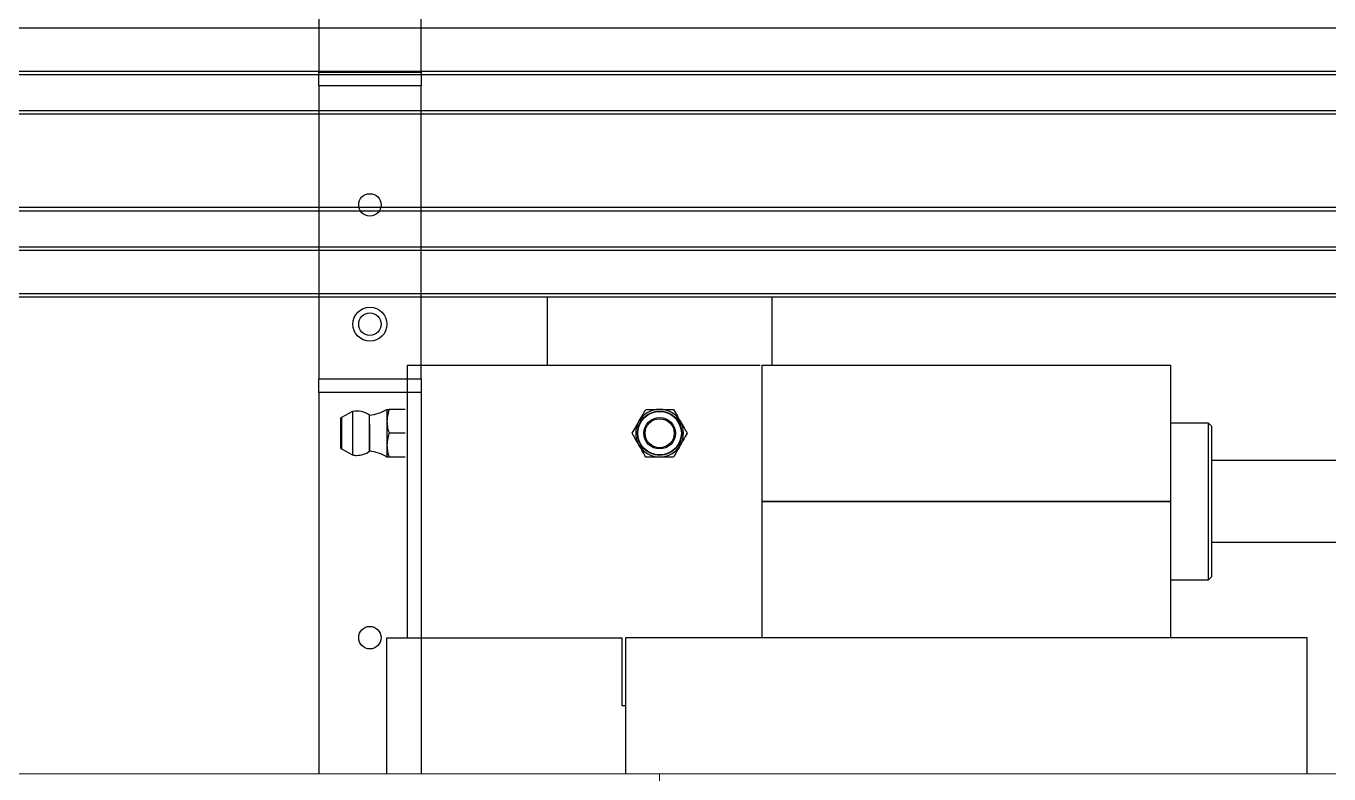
# Model space of a CAD drawing. Extents: x 500 to 100500, y -14500 to 21140.
# Drawn here: x 13707.8 to 13898.9, y -7259 to -7149.3 of the extents above; entities that cross this region are included whole.
import ezdxf

# ---------------------------------------------------------------- set-up
doc = ezdxf.new("R2010")
doc.units = 0
doc.linetypes.add('SLD-Solid', pattern=[0])
doc.layers.get('0').update_dxf_attribs({"linetype": 'CONTINUOUS'})
doc.layers.add('M06SMMF-001B', color=7, linetype='CONTINUOUS')
doc.layers.add('MODEL', color=7, linetype='SLD-Solid', lineweight=15)

# ---------------------------------------------------------------- blocks, each defined once
blk = doc.blocks.new('KCA$C73b08295')
at = {"layer": 'MODEL', "color": 1}
for p, q in [((120, 310), (207.5, 310)), ((207.5, 310), (217.5, 310)), ((217.5, 310), (217.5, 285)), ((227.5, 310), (217.5, 310)), ((707.5, 310), (227.5, 310))]:
    blk.add_line(p, q, dxfattribs=at)
blk = doc.blocks.new('LP F')
at = {"color": 2}
for p, q in [((14137.57, -93722.54), (14570.07, -93722.54)), ((14137.57, -93728.89), (14570.07, -93728.89)), ((14137.57, -93729.39), (14570.07, -93729.39)), ((14137.57, -93734.69), (14570.07, -93734.69)), ((14137.57, -93735.19), (14570.07, -93735.19)), ((14137.57, -93748.89), (14537.67, -93748.89)), ((14137.57, -93749.39), (14537.67, -93749.39)), ((14137.57, -93754.69), (14537.67, -93754.69)), ((14137.57, -93755.19), (14537.67, -93755.19)), ((14137.57, -93761.54), (14537.67, -93761.54)), ((14137.57, -93762.04), (14537.67, -93762.04)), ((14328.57, -93762.04), (14328.57, -93772.04)), ((14328.57, -93762.04), (14328.57, -93772.04)), ((14361.57, -93772.04), (14361.57, -93762.04)), ((14361.57, -93772.04), (14361.57, -93762.04)), ((14308.07, -93812.04), (14308.07, -93772.04)), ((14308.07, -93772.04), (14359.84, -93772.04)), ((14308.07, -93812.04), (14308.07, -93772.04)), ((14308.07, -93772.04), (14359.84, -93772.04)), ((14360.07, -93772.04), (14360.07, -93792.04)), ((14360.07, -93772.04), (14420.07, -93772.04)), ((14420.07, -93792.04), (14420.07, -93772.04)), ((14300.02, -93778.84), (14298.38, -93779.73)), ((14300.02, -93778.84), (14298.38, -93779.73)), ((14300.02, -93778.84), (14300.02, -93780.44)), ((14305.07, -93778.54), (14305.07, -93780.29)), ((14307.76, -93778.54), (14305.39, -93778.54)), ((14298.27, -93779.9), (14298.27, -93780.97)), ((14298.27, -93780.97), (14298.27, -93784.17)), ((14298.38, -93780.88), (14298.38, -93779.73)), ((14298.38, -93779.73), (14298.38, -93784.34)), ((14300.02, -93780.44), (14300.02, -93785.23)), ((14302.5, -93784.69), (14302.5, -93779.39)), ((14302.5, -93780.71), (14302.5, -93784.69)), ((14305.07, -93780.29), (14305.07, -93783.79)), ((14425.57, -93780.54), (14420.07, -93780.54)), ((14426.07, -93781.04), (14425.57, -93780.54)), ((14425.57, -93803.54), (14425.57, -93780.54)), ((14426.07, -93803.04), (14426.07, -93781.04)), ((14307.76, -93782.04), (14305.39, -93782.04)), ((14298.38, -93784.34), (14300.02, -93785.23)), ((14298.38, -93784.34), (14300.02, -93785.23)), ((14305.07, -93783.79), (14305.07, -93785.54)), ((14307.76, -93785.54), (14305.39, -93785.54)), ((14570.07, -93786.04), (14426.07, -93786.04)), ((14360.07, -93792.04), (14360.07, -93812.04)), ((14360.07, -93792.04), (14420.07, -93792.04)), ((14368.86, -93792.04), (14360.07, -93792.04)), ((14420.07, -93792.04), (14368.86, -93792.04)), ((14420.07, -93812.04), (14420.07, -93792.04)), ((14426.07, -93798.04), (14570.07, -93798.04)), ((14420.07, -93803.54), (14425.57, -93803.54)), ((14425.57, -93803.54), (14426.07, -93803.04)), ((14305.07, -93832.04), (14305.07, -93812.04)), ((14305.07, -93812.04), (14310.07, -93812.04)), ((14310.07, -93812.04), (14310.07, -93832.04)), ((14310.07, -93812.04), (14339.57, -93812.04)), ((14339.57, -93822.04), (14339.57, -93812.04)), ((14340.07, -93812.04), (14340.07, -93832.04)), ((14354.72, -93812.04), (14340.07, -93812.04)), ((14440.07, -93812.04), (14354.72, -93812.04)), ((14440.07, -93832.04), (14440.07, -93812.04)), ((14340.07, -93822.04), (14339.57, -93822.04))]:
    blk.add_line(p, q, dxfattribs=at)
for radius in [3.25, 3.19, 2.31, 2.13]:
    blk.add_circle((14345.07, -93782.04), radius, dxfattribs=at)
for centre, radius, start, end in [((14300.62, -93782.04), 3.25, 54.6254, 100.6387), ((14301.95, -93773.41), 6, 275.227, 301.3313), ((14345.07, -93782.04), 3.5, 90, 150), ((14345.07, -93782.04), 3.5, 30, 90), ((14298.47, -93779.9), 0.2, 118.4128, 180), ((14345.07, -93782.04), 3.5, 150, 210), ((14345.07, -93782.04), 3.5, 330, 30), ((14298.47, -93784.17), 0.2, 180, 241.5872), ((14300.62, -93782.04), 3.25, 270, 305.3746), ((14301.95, -93790.66), 6, 58.6687, 84.773), ((14345.07, -93782.04), 3.5, 210, 270), ((14345.07, -93782.04), 3.5, 270, 330), ((14300.62, -93782.04), 3.25, 259.3613, 270)]:
    blk.add_arc(centre, radius, start, end, dxfattribs=at)
for points, knots in [([(14305.39, -93778.54), (14305.28, -93778.87), (14305.11, -93779.44), (14305.08, -93780.04), (14305.07, -93780.29)], [0, 0, 0, 0, 0.581952, 1, 1, 1, 1]), ([(14305.07, -93778.54), (14305.09, -93778.54), (14305.13, -93778.54), (14305.3, -93778.54), (14305.39, -93778.54)], [0, 0, 0, 0, 0.535251, 1, 1, 1, 1]), ([(14305.39, -93778.54), (14305.28, -93778.87), (14305.11, -93779.44), (14305.08, -93780.04), (14305.07, -93780.29)], [0, 0, 0, 0, 0.581952, 1, 1, 1, 1]), ([(14305.07, -93778.54), (14305.09, -93778.54), (14305.13, -93778.54), (14305.3, -93778.54), (14305.39, -93778.54)], [0, 0, 0, 0, 0.535251, 1, 1, 1, 1]), ([(14342.04, -93780.29), (14342.22, -93779.97), (14342.57, -93779.38), (14342.9, -93778.8), (14343.05, -93778.54)], [0, 0, 0, 0, 0.535251, 1, 1, 1, 1]), ([(14342.04, -93780.29), (14342.22, -93779.97), (14342.57, -93779.38), (14342.9, -93778.8), (14343.05, -93778.54)], [0, 0, 0, 0, 0.535251, 1, 1, 1, 1]), ([(14343.05, -93778.54), (14343.44, -93778.54), (14344.1, -93778.54), (14344.79, -93778.54), (14345.07, -93778.54)], [0, 0, 0, 0, 0.581952, 1, 1, 1, 1]), ([(14343.05, -93778.54), (14343.44, -93778.54), (14344.1, -93778.54), (14344.79, -93778.54), (14345.07, -93778.54)], [0, 0, 0, 0, 0.581952, 1, 1, 1, 1]), ([(14345.07, -93778.54), (14345.44, -93778.54), (14346.12, -93778.54), (14346.79, -93778.54), (14347.09, -93778.54)], [0, 0, 0, 0, 0.535251, 1, 1, 1, 1]), ([(14345.07, -93778.54), (14345.44, -93778.54), (14346.12, -93778.54), (14346.79, -93778.54), (14347.09, -93778.54)], [0, 0, 0, 0, 0.535251, 1, 1, 1, 1]), ([(14347.09, -93778.54), (14347.29, -93778.87), (14347.62, -93779.44), (14347.96, -93780.04), (14348.1, -93780.29)], [0, 0, 0, 0, 0.581952, 1, 1, 1, 1]), ([(14347.09, -93778.54), (14347.29, -93778.87), (14347.62, -93779.44), (14347.96, -93780.04), (14348.1, -93780.29)], [0, 0, 0, 0, 0.581952, 1, 1, 1, 1]), ([(14305.07, -93780.29), (14305.09, -93780.6), (14305.13, -93781.2), (14305.3, -93781.77), (14305.39, -93782.04)], [0, 0, 0, 0, 0.535251, 1, 1, 1, 1]), ([(14305.07, -93780.29), (14305.09, -93780.6), (14305.13, -93781.2), (14305.3, -93781.77), (14305.39, -93782.04)], [0, 0, 0, 0, 0.535251, 1, 1, 1, 1]), ([(14341.03, -93782.04), (14341.22, -93781.7), (14341.56, -93781.13), (14341.9, -93780.53), (14342.04, -93780.29)], [0, 0, 0, 0, 0.581952, 1, 1, 1, 1]), ([(14341.03, -93782.04), (14341.22, -93781.7), (14341.56, -93781.13), (14341.9, -93780.53), (14342.04, -93780.29)], [0, 0, 0, 0, 0.581952, 1, 1, 1, 1]), ([(14348.1, -93780.29), (14348.29, -93780.6), (14348.63, -93781.2), (14348.96, -93781.77), (14349.11, -93782.04)], [0, 0, 0, 0, 0.535251, 1, 1, 1, 1]), ([(14348.1, -93780.29), (14348.29, -93780.6), (14348.63, -93781.2), (14348.96, -93781.77), (14349.11, -93782.04)], [0, 0, 0, 0, 0.535251, 1, 1, 1, 1]), ([(14305.39, -93782.04), (14305.28, -93782.37), (14305.11, -93782.94), (14305.08, -93783.54), (14305.07, -93783.79)], [0, 0, 0, 0, 0.581952, 1, 1, 1, 1]), ([(14305.39, -93782.04), (14305.28, -93782.37), (14305.11, -93782.94), (14305.08, -93783.54), (14305.07, -93783.79)], [0, 0, 0, 0, 0.581952, 1, 1, 1, 1]), ([(14342.04, -93783.79), (14341.86, -93783.47), (14341.52, -93782.88), (14341.19, -93782.3), (14341.03, -93782.04)], [0, 0, 0, 0, 0.535251, 1, 1, 1, 1]), ([(14342.04, -93783.79), (14341.86, -93783.47), (14341.52, -93782.88), (14341.19, -93782.3), (14341.03, -93782.04)], [0, 0, 0, 0, 0.535251, 1, 1, 1, 1]), ([(14349.11, -93782.04), (14348.92, -93782.37), (14348.59, -93782.94), (14348.25, -93783.54), (14348.1, -93783.79)], [0, 0, 0, 0, 0.581952, 1, 1, 1, 1]), ([(14349.11, -93782.04), (14348.92, -93782.37), (14348.59, -93782.94), (14348.25, -93783.54), (14348.1, -93783.79)], [0, 0, 0, 0, 0.581952, 1, 1, 1, 1]), ([(14305.07, -93783.79), (14305.09, -93784.1), (14305.13, -93784.7), (14305.3, -93785.27), (14305.39, -93785.54)], [0, 0, 0, 0, 0.535251, 1, 1, 1, 1]), ([(14305.07, -93783.79), (14305.09, -93784.1), (14305.13, -93784.7), (14305.3, -93785.27), (14305.39, -93785.54)], [0, 0, 0, 0, 0.535251, 1, 1, 1, 1]), ([(14343.05, -93785.54), (14342.86, -93785.2), (14342.53, -93784.63), (14342.18, -93784.03), (14342.04, -93783.79)], [0, 0, 0, 0, 0.581952, 1, 1, 1, 1]), ([(14343.05, -93785.54), (14342.86, -93785.2), (14342.53, -93784.63), (14342.18, -93784.03), (14342.04, -93783.79)], [0, 0, 0, 0, 0.581952, 1, 1, 1, 1]), ([(14348.1, -93783.79), (14347.92, -93784.1), (14347.58, -93784.7), (14347.25, -93785.27), (14347.09, -93785.54)], [0, 0, 0, 0, 0.535251, 1, 1, 1, 1]), ([(14348.1, -93783.79), (14347.92, -93784.1), (14347.58, -93784.7), (14347.25, -93785.27), (14347.09, -93785.54)], [0, 0, 0, 0, 0.535251, 1, 1, 1, 1]), ([(14305.39, -93785.54), (14305.28, -93785.54), (14305.11, -93785.54), (14305.08, -93785.54), (14305.07, -93785.54)], [0, 0, 0, 0, 0.581952, 1, 1, 1, 1]), ([(14305.39, -93785.54), (14305.28, -93785.54), (14305.11, -93785.54), (14305.08, -93785.54), (14305.07, -93785.54)], [0, 0, 0, 0, 0.581952, 1, 1, 1, 1]), ([(14345.07, -93785.54), (14344.71, -93785.54), (14344.02, -93785.54), (14343.36, -93785.54), (14343.05, -93785.54)], [0, 0, 0, 0, 0.535251, 1, 1, 1, 1]), ([(14345.07, -93785.54), (14344.71, -93785.54), (14344.02, -93785.54), (14343.36, -93785.54), (14343.05, -93785.54)], [0, 0, 0, 0, 0.535251, 1, 1, 1, 1]), ([(14347.09, -93785.54), (14346.71, -93785.54), (14346.04, -93785.54), (14345.36, -93785.54), (14345.07, -93785.54)], [0, 0, 0, 0, 0.581952, 1, 1, 1, 1]), ([(14347.09, -93785.54), (14346.71, -93785.54), (14346.04, -93785.54), (14345.36, -93785.54), (14345.07, -93785.54)], [0, 0, 0, 0, 0.581952, 1, 1, 1, 1])]:
    blk.add_open_spline(points, degree=3, knots=knots, dxfattribs=at)
blk = doc.blocks.new('SP F')
at = {"color": 3}
for p, q in [((14857.12, -97618.31), (14857.12, -97626.31)), ((14872.12, -97626.31), (14872.12, -97618.31)), ((14857.12, -97628.31), (14857.12, -97626.31)), ((14857.12, -97626.31), (14872.12, -97626.31)), ((14872.12, -97626.31), (14872.12, -97628.31)), ((14872.12, -97628.31), (14857.12, -97628.31)), ((14857.12, -97628.31), (14857.12, -97671.31)), ((14872.12, -97671.31), (14872.12, -97628.31)), ((14857.12, -97671.31), (14872.12, -97671.31)), ((14857.12, -97673.31), (14857.12, -97671.31)), ((14872.12, -97671.31), (14872.12, -97673.31)), ((14872.12, -97673.31), (14857.12, -97673.31)), ((14857.12, -97673.31), (14857.12, -97729.31)), ((14872.12, -97673.31), (14872.12, -97729.31))]:
    blk.add_line(p, q, dxfattribs=at)
for centre, radius in [((14864.62, -97645.81), 1.65), ((14864.62, -97663.31), 2.5), ((14864.62, -97663.31), 1.65), ((14864.62, -97709.31), 1.65)]:
    blk.add_circle(centre, radius, dxfattribs=at)

msp = doc.modelspace()

# ---------------------------------------------------------------- block references
at = {"color": 0}
for name, p in [('SP F', (-1106.4, 90470.27, -139.53)), ('LP F', (-544.35, 86573, -139.53))]:
    msp.add_blockref(name, p, dxfattribs=at)
at = {"layer": 'M06SMMF-001B'}
msp.add_blockref('KCA$C73b08295', (13583.22, -7569.04, -139.53), dxfattribs=at)

doc.saveas('drawing.dxf')
